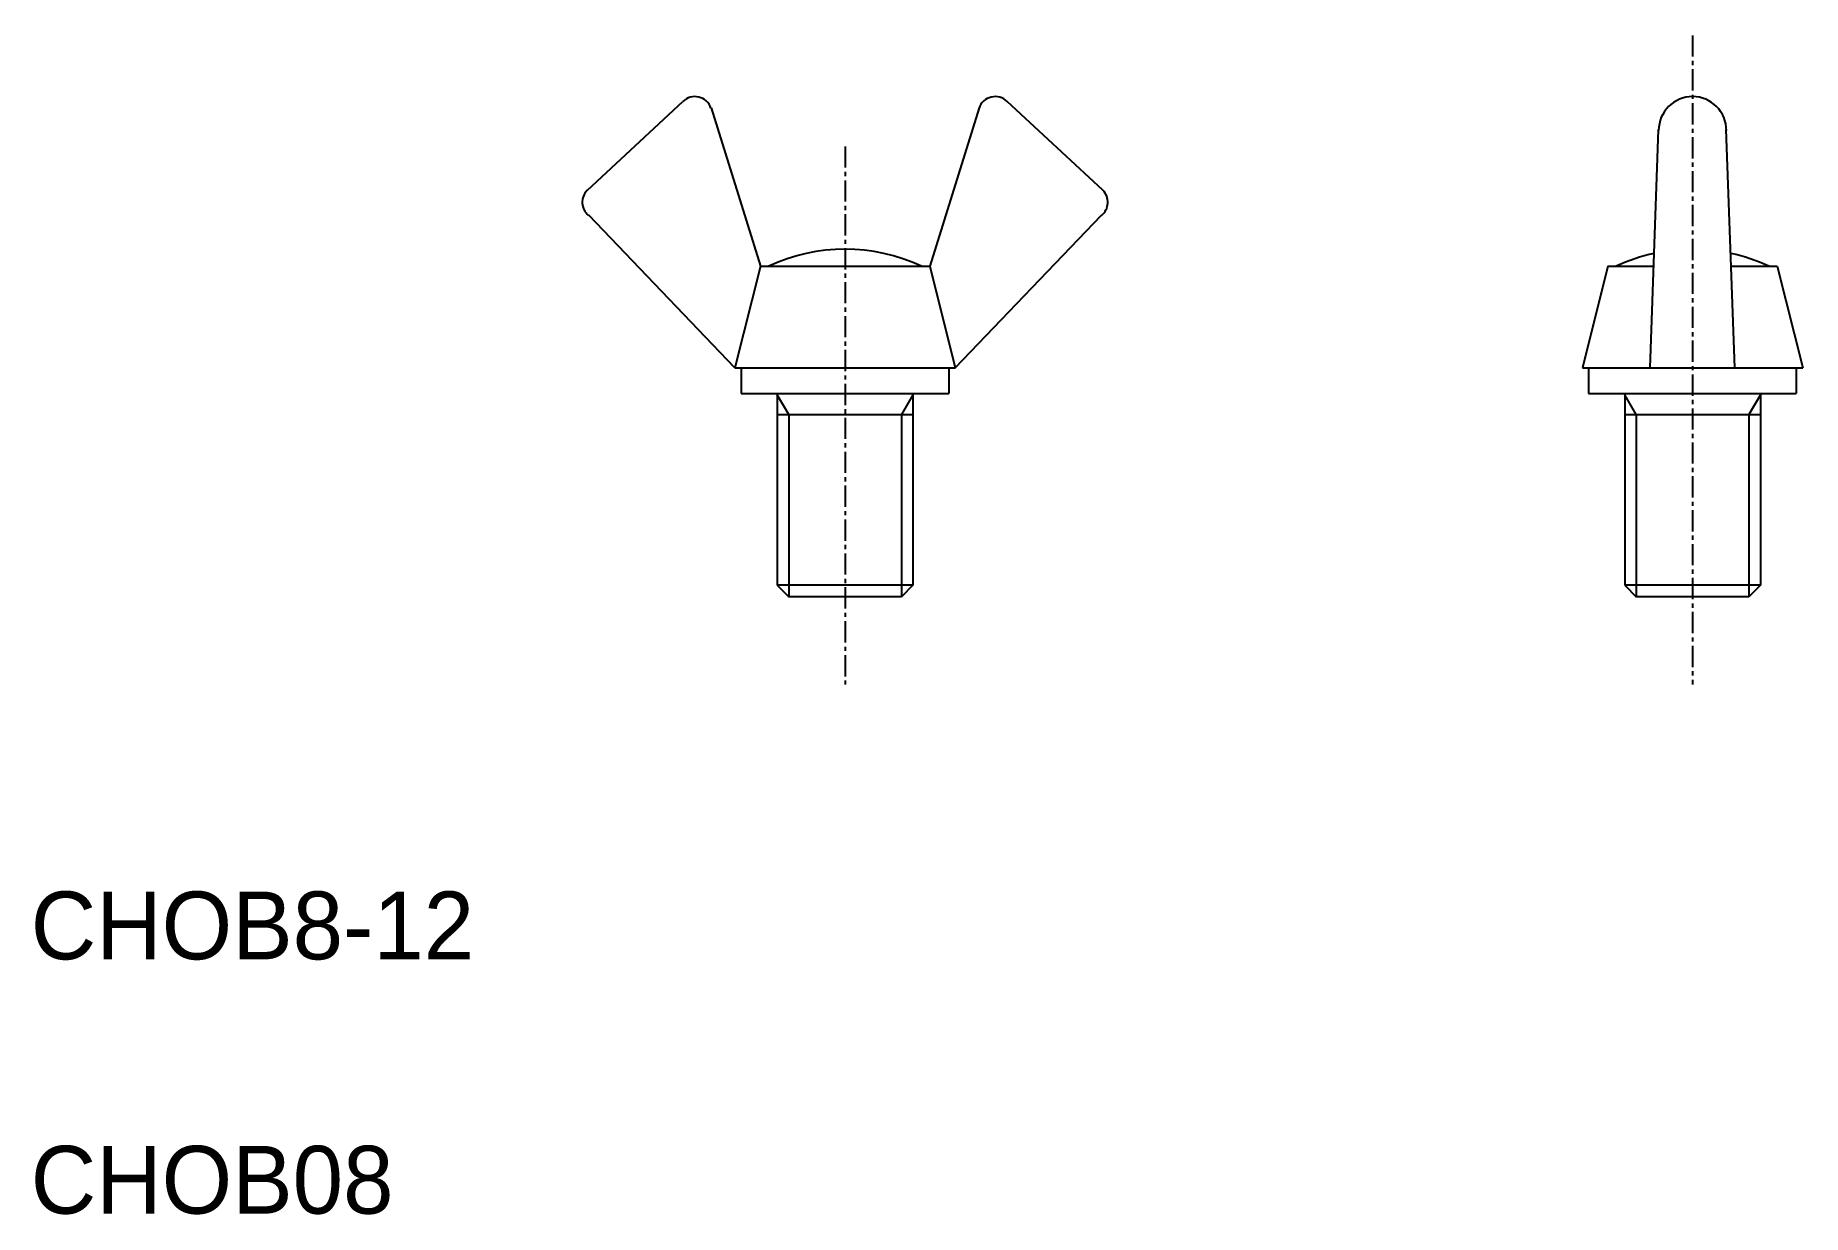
# Model space of a CAD drawing. Extents: x 10 to 115, y 10 to 79.
import ezdxf

# ---------------------------------------------------------------- set-up
doc = ezdxf.new("R2010")
doc.units = 0
doc.linetypes.add('CENTER', pattern=[2, 1.25, -0.25, 0.25, -0.25])
doc.layers.get('0').update_dxf_attribs({"linetype": 'CONTINUOUS'})
doc.layers.add('CENTER', color=1, linetype='CENTER')

msp = doc.modelspace()

# ---------------------------------------------------------------- linework, layer by layer
at = {"color": 7, "linetype": 'CONTINUOUS'}
for p, q in [((42.84, 70.36), (48.48, 75.59)), ((50.14, 75.21), (53.05, 65.88)), ((65.96, 75.21), (63.05, 65.88)), ((73.25, 70.36), (67.61, 75.59)), ((105.55, 59.88), (106.05, 73.95)), ((110.55, 59.88), (110.04, 73.95)), ((51.55, 59.88), (42.92, 68.88)), ((64.55, 59.88), (73.18, 68.88)), ((53.05, 65.88), (51.55, 59.88)), ((53.05, 65.88), (63.05, 65.88)), ((63.05, 65.88), (64.55, 59.88)), ((103.05, 65.88), (101.55, 59.88)), ((103.05, 65.88), (105.76, 65.88)), ((110.33, 65.88), (113.05, 65.88)), ((113.05, 65.88), (114.55, 59.88)), ((51.55, 59.88), (64.55, 59.88)), ((51.92, 59.88), (51.92, 58.38)), ((64.17, 59.88), (64.17, 58.38)), ((101.55, 59.88), (114.55, 59.88)), ((101.92, 59.88), (101.92, 58.38)), ((114.17, 59.88), (114.17, 58.38)), ((51.92, 58.38), (64.17, 58.38)), ((54.05, 58.38), (54.05, 47.06)), ((62.05, 58.38), (62.05, 47.06)), ((101.92, 58.38), (114.17, 58.38)), ((104.05, 58.38), (104.05, 47.06)), ((112.05, 58.38), (112.05, 47.06)), ((54.05, 57.13), (62.05, 57.13)), ((104.05, 57.13), (112.05, 57.13)), ((62.05, 47.06), (54.05, 47.06)), ((54.05, 47.06), (54.72, 46.38)), ((62.05, 47.06), (61.37, 46.38)), ((112.05, 47.06), (104.05, 47.06)), ((104.05, 47.06), (104.72, 46.38)), ((112.05, 47.06), (111.37, 46.38)), ((61.37, 46.38), (54.72, 46.38)), ((111.37, 46.38), (104.72, 46.38))]:
    msp.add_line(p, q, dxfattribs=at)
at = {"color": 3, "linetype": 'CONTINUOUS'}
for p, q in [((54.72, 57.13), (54.05, 58.3)), ((62.05, 58.3), (61.37, 57.13)), ((104.72, 57.13), (104.05, 58.3)), ((112.05, 58.3), (111.37, 57.13)), ((54.72, 57.13), (54.72, 46.38)), ((61.37, 57.13), (61.37, 46.38)), ((104.72, 57.13), (104.72, 46.38)), ((111.37, 57.13), (111.37, 46.38))]:
    msp.add_line(p, q, dxfattribs=at)
at = {"color": 7, "linetype": 'CONTINUOUS'}
for centre, radius, start, end in [((49.19, 74.88), 1, 18.9265, 135), ((66.9, 74.88), 1, 45, 161.0735), ((108.05, 73.88), 2, 0, 180), ((43.54, 69.65), 1, 135, 230.9814), ((72.55, 69.65), 1, 309.0186, 45), ((58.05, 56.26), 10.62, 64.9424, 115.0576), ((108.05, 56.26), 10.62, 102.3667, 115.0576), ((108.05, 56.26), 10.62, 64.9424, 77.6333)]:
    msp.add_arc(centre, radius, start, end, dxfattribs=at)
at = {"layer": 'CENTER', "color": 1, "linetype": 'CENTER'}
for p, q in [((108.05, 79.49), (108.05, 41.21)), ((58.05, 72.94), (58.05, 41.21))]:
    msp.add_line(p, q, dxfattribs=at)

# ---------------------------------------------------------------- texts
at = {"color": 7, "linetype": 'CONTINUOUS'}
for s, p in [('CHOB8-12', (10, 25)), ('CHOB08', (10, 10))]:
    msp.add_text(s, height=4, dxfattribs=at).set_placement(p)

doc.saveas('drawing.dxf')
